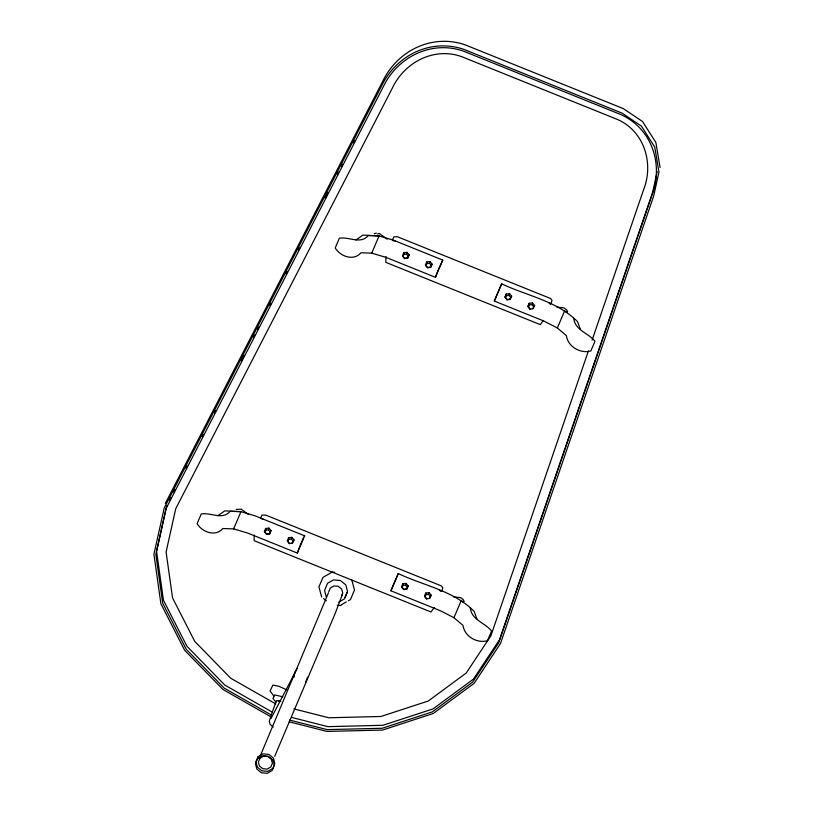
<?xml version="1.0" encoding="UTF-8"?>
<svg xmlns="http://www.w3.org/2000/svg" width="814" height="814" viewBox="0 0 814 814"><rect width="100%" height="100%" fill="white"/><g stroke="black" fill="none" stroke-linecap="round" stroke-linejoin="round"><path stroke-width="1.22" d="M254.202 534.93L254.141 540.689L430.901 611.955L434.371 607.57M386.05 256.654L385.775 262.332L540.303 324.633L543.274 320.543M657.213 171.459L652.614 192.409L499.491 639.763L473.402 679.12L433.028 708.913L382.885 725.294L327.889 726.648L291.585 717.409M166.768 505.626L156.583 551.393L163.451 600.233L186.976 646.316L224.868 685.113L272.334 712.169M307.529 677.177L305.484 682.753M269.108 534.106L270.085 531.807L268.437 529.812L268.976 528.093L265.629 528.469L264.377 531.4L266.493 534.391L269.831 533.597L271.082 530.667L268.976 528.093M292.063 543.355L293.04 541.066L291.402 539.061L291.931 537.352L288.583 537.718L287.332 540.659L289.448 543.64L292.786 542.857L294.037 539.916L291.931 537.352M407.214 258.353L408.19 256.064L406.552 254.06L407.081 252.35L403.734 252.716L402.482 255.657L404.599 258.638L407.936 257.855L409.188 254.914L407.081 252.35M430.168 267.613L431.145 265.323L429.507 263.319L430.046 261.609L426.689 261.976L425.437 264.906L427.554 267.898L430.891 267.114L432.142 264.174L430.046 261.609M406.288 589.407L407.265 587.118L405.626 585.113L406.166 583.404L402.808 583.77L401.556 586.711L403.673 589.692L407.02 588.909L408.272 585.968L406.166 583.404M509.686 299.664L510.663 297.375L509.015 295.37L509.554 293.661L506.196 294.027L504.955 296.968L507.071 299.949L510.409 299.165L511.66 296.225L509.554 293.661M429.253 598.666L430.23 596.377L428.591 594.373L429.12 592.663L425.773 593.03L424.521 595.96L426.638 598.951L429.975 598.168L431.227 595.227L429.12 592.663M532.641 308.923L533.618 306.634L531.98 304.629L532.509 302.92L529.161 303.286L527.91 306.217L530.026 309.208L533.363 308.414L534.615 305.484L532.509 302.92M328.418 592.887L260.175 756.114M342.399 594.454L335.307 613.146L274.694 756.338M588.4 350.956L490.903 635.805L466.249 673.005L428.296 701.007L380.932 716.483L328.734 717.765L293.803 708.872M592.104 340.14L643.528 189.896C654.018 163.522 644.454 131.4 617.561 119.505L461.67 56.654C433.811 46.642 404.12 62.525 392.124 88.553L175.722 508.74L166.097 551.994L172.548 597.903L194.77 641.432L230.728 678.245L275.834 703.957M297.334 553.072L304.68 535.836L255.26 515.913L240.975 511.66L230.179 511.304C222.507 520.441 210.928 512.25 201.251 513.96L197.11 523.667C202.055 532.153 215.578 537.138 222.833 528.54L233.628 528.896L247.924 533.15L297.334 553.072L299.542 546.947M435.449 277.32L442.785 260.083L393.376 240.161L379.08 235.907L368.284 235.551C360.612 244.699 349.033 236.498 339.357 238.217L335.226 247.914C340.16 256.41 353.693 261.396 360.938 252.788L371.733 253.144L386.029 257.397L435.449 277.32L438.003 270.289M470.309 608.109C471.733 620.146 485.042 622.71 491.595 631.013L487.464 640.72C476.882 643.589 464.601 636.538 462.963 625.345L453.947 617.714L440.333 610.714L390.913 590.791L398.26 573.555C423.656 585.653 453.754 590.71 474.145 611.395L476.912 618.793M573.697 318.366C575.122 330.403 588.43 332.957 594.983 341.269L590.852 350.976C580.28 353.846 567.989 346.795 566.351 335.602L557.346 327.971L543.721 320.97L494.312 301.048L501.648 283.811C527.045 295.899 557.152 300.966 577.543 321.652L580.301 329.049M441.666 591.188L442.877 587.993L441.249 585.856L265.812 515.12L262.016 515.079L260.541 518.172M550.722 303.948L552.024 300.57L550.732 298.565L397.364 236.732L393.905 236.823L392.368 240.11M282.784 696.753L274.664 694.973L272.955 698.493L276.078 702.309M278.795 700.844L280.799 701.465L276.506 700.579L276.068 701.21L269.271 721.092L270.065 724.318L273.178 727.126M233.628 528.896L240.975 511.66L224.766 510.856L217.918 515.72M371.733 253.144L379.08 235.907L362.871 235.114L356.033 239.967M264.845 532.387L265.822 530.097L265.629 528.469M402.961 256.634L403.937 254.344L403.734 252.716M287.81 541.646L288.787 539.346L288.583 537.718M299.898 546.041L303.307 538.044M425.915 265.893L426.892 263.604L426.689 261.976M438.492 269.149L442.785 260.083M328.693 591.809L330.291 588.044L333.974 585.948L338.319 586.334L341.666 589.051L342.745 593.06L341.534 595.889M295.401 671.306L293.813 675.05L294.342 677.034M344.943 597.334L347.517 591.29L345.787 584.869L340.425 580.524L333.465 579.904L327.584 583.251L325.01 589.295L324.644 590.781L326.373 597.201M347.151 592.785L344.576 598.819L338.695 602.167M494.312 301.048L501.648 283.811M505.423 297.944L506.4 295.655L506.196 294.027M390.913 590.791L398.26 573.555M402.035 587.688L403.011 585.398L402.808 583.77M528.388 307.204L529.365 304.914L529.161 303.286M424.989 596.947L425.966 594.658L425.773 593.03M557.346 327.971L564.682 310.734L566.748 312.525M453.947 617.714L461.294 600.478L463.359 602.268M165.344 503.388L382.6 81.553C397.385 50.631 431.959 33.476 465.069 44.811L623.28 108.598L642.531 121.51L655.86 142.47L660.073 167.491M169.678 499.979L170.848 497.71M173.758 492.063L174.918 489.804M185.989 468.315L187.149 466.056M202.289 436.66L203.449 434.401M214.52 412.922L215.679 410.663M241.3 360.917L244.21 355.26M253.52 337.179L254.69 334.91M257.6 329.263L258.76 327.004M269.831 305.525L270.991 303.256M286.131 273.86L287.291 271.601M298.362 250.122L299.521 247.863M325.142 198.117L328.052 192.46M337.372 174.379L338.532 172.11M341.442 166.463L342.613 164.204M353.673 142.725L354.833 140.456M271.001 718.538L297.1 668.62M408.19 256.064L409.188 254.914M431.145 265.323L432.142 264.174M270.085 531.807L271.082 530.667M293.04 541.066L294.037 539.916M510.663 297.375L511.66 296.225M533.618 306.634L534.615 305.484M407.265 587.118L408.272 585.968M430.23 596.377L431.227 595.227M304.121 536.345L304.68 535.836M341.127 604.873L346.296 601.933M348.361 600.752L350.437 599.582L354.497 590.038L351.77 579.894M377.594 234.025L379.334 233.435L387.199 239.214M374.298 233.699L376.363 233.14M236.192 509.442L241.229 509.177L248.107 514.255M403.937 254.344L406.552 254.06M405.698 258.099L407.936 257.855M426.892 263.604L429.507 263.319M425.437 264.906L427.543 267.48L430.891 267.114M506.4 295.655L509.015 295.37M504.955 296.968L507.051 299.532L510.409 299.165M529.365 304.914L531.98 304.629M265.822 530.097L268.437 529.812M264.377 531.4L266.473 533.974L269.831 533.597M288.787 539.346L291.402 539.061M403.011 585.398L405.626 585.113M401.556 586.711L403.663 589.275L407.02 588.909M425.966 594.658L428.591 594.373M334.737 572.262L332.295 572.049L322.995 577.34L318.925 586.874L321.662 597.018M337.301 605.229L340.964 605.555M392.999 240.751L395.431 240.995M556.857 307.112L564.061 307.906L566.636 309.849L567.602 311.62M453.469 596.855L460.673 597.649L463.247 599.592L464.204 601.363M262.067 519.149L263.868 519.383M289.642 720.085L327.157 729.619L382.163 728.276L432.295 711.894L472.669 682.101L498.758 642.745L651.882 195.38C663.664 164.387 652.106 128.999 621.255 114.743L463.441 51.119C431.389 39.957 397.303 57.041 383.15 87.047L166.036 508.608L155.85 554.375L162.719 603.215L186.243 649.297L224.135 688.084L271.601 715.14M289.102 721.784L326.994 731.42L382.56 730.066L433.252 713.491L474.124 683.343L500.498 643.538L653.723 195.889L658.953 172.069L654.741 147.049L641.401 126.099L622.15 113.177L463.939 49.4C430.83 38.055 396.265 55.21 381.481 86.131L164.225 507.977L153.927 554.253L160.877 603.693L184.666 650.284L222.955 689.478L270.899 716.819M286.976 689.936L278.754 686.233L272.883 685.073L270.055 690.964L273.891 696.072M323.545 598.544L326.373 600.844M439.529 590.201L441.107 591.575M548.992 302.9L550.305 304.171M527.91 306.217L530.026 309.208M402.482 255.657L404.599 258.638M424.521 595.96L426.638 598.951M287.332 540.659L289.448 543.64M258.089 756.684L255.922 761.762L257.366 767.164L261.884 770.827L267.735 771.346L272.69 768.538L274.857 763.461L273.402 758.058L268.895 754.395L263.044 753.876L258.089 756.684M257.611 758.638L255.443 763.715L256.888 769.118L261.406 772.771L267.257 773.3L272.212 770.492L274.379 765.414L272.924 760.011L268.417 756.348L262.566 755.819L257.611 758.638M259.971 758.21L258.364 761.985L259.432 765.984L262.79 768.701L267.124 769.098L270.808 767.012L272.415 763.247L271.337 759.238L267.989 756.521L263.644 756.125L259.971 758.21"/></g></svg>
